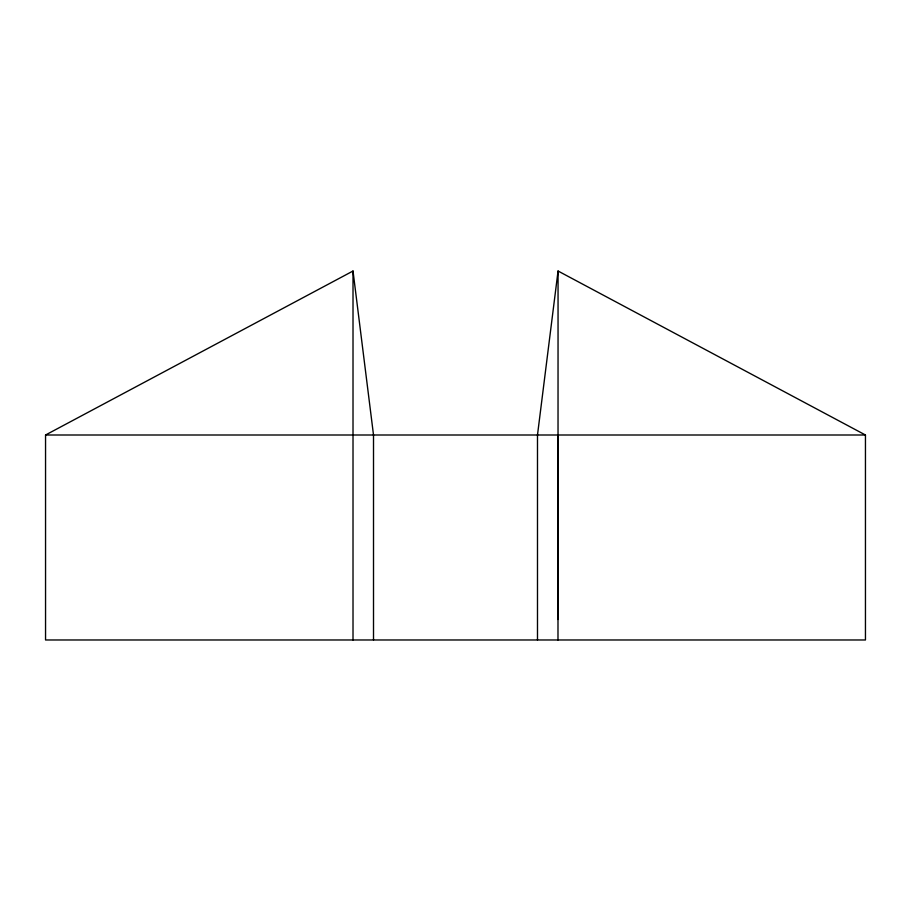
<?xml version="1.0" encoding="UTF-8"?>
<svg xmlns="http://www.w3.org/2000/svg" width="911" height="911" viewBox="0 0 911 911"><rect width="100%" height="100%" fill="white"/><g stroke="black" fill="none" stroke-linecap="round" stroke-linejoin="round"><path stroke-width="1.37" d="M557.987 639.977L558.056 435.002M373.51 639.977L373.51 435.002L353.012 271.022L45.55 435.002L45.55 639.977L865.45 639.977L865.45 435.002L558.056 271.022L537.49 435.002L537.49 639.977M45.55 435.002L865.45 435.002M558.056 271.022L557.999 619.48M353.012 271.022L353.012 639.977"/></g></svg>
